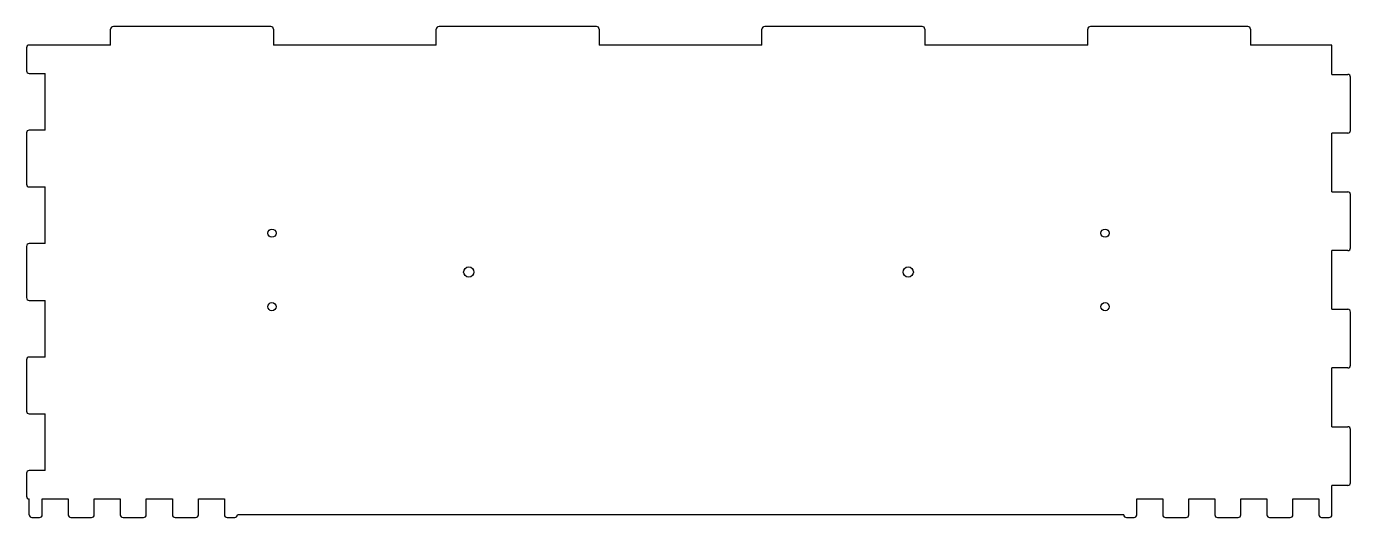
# Model space of a CAD drawing. Header units: millimetres. Extents: x 0 to 969, y 0 to 360.
import ezdxf

# ---------------------------------------------------------------- set-up
doc = ezdxf.new("R2010")
doc.units = ezdxf.units.MM
doc.layers.add('CutProfile', color=7, linetype='CONTINUOUS')

msp = doc.modelspace()

# ---------------------------------------------------------------- linework, layer by layer
at = {"layer": 'CutProfile'}
for p, q in [((178.8, 359.6), (63.6, 359.6)), ((417.2, 359.6), (302, 359.6)), ((655.6, 359.6), (540.4, 359.6)), ((894, 359.6), (778.8, 359.6)), ((61.6, 346), (61.6, 357.6)), ((180.8, 357.6), (180.8, 346)), ((300, 346), (300, 357.6)), ((419.2, 357.6), (419.2, 346)), ((538.4, 346), (538.4, 357.6)), ((657.6, 357.6), (657.6, 346)), ((776.8, 346), (776.8, 357.6)), ((896, 357.6), (896, 346)), ((0, 344), (0, 327.225)), ((61.6, 346), (2, 346)), ((300, 346), (180.8, 346)), ((538.4, 346), (419.2, 346)), ((776.8, 346), (657.6, 346)), ((955.6, 346), (896, 346)), ((955.6, 324.5), (955.6, 346)), ((2, 325.225), (13.6, 325.225)), ((13.6, 283.675), (13.6, 325.225)), ((955.6, 324.5), (967.2, 324.5)), ((969.2, 283.5), (969.2, 322.5)), ((0, 281.675), (0, 244.125)), ((13.6, 283.675), (2, 283.675)), ((967.2, 281.5), (955.6, 281.5)), ((955.6, 238.5), (955.6, 281.5)), ((2, 242.125), (13.6, 242.125)), ((13.6, 200.575), (13.6, 242.125)), ((955.6, 238.5), (967.2, 238.5)), ((969.2, 197.5), (969.2, 236.5)), ((0, 198.575), (0, 161.025)), ((13.6, 200.575), (2, 200.575)), ((967.2, 195.5), (955.6, 195.5)), ((955.6, 152.5), (955.6, 195.5)), ((2, 159.025), (13.6, 159.025)), ((13.6, 117.475), (13.6, 159.025)), ((955.6, 152.5), (967.2, 152.5)), ((969.2, 111.5), (969.2, 150.5)), ((13.6, 117.475), (2, 117.475)), ((0, 115.475), (0, 77.925)), ((967.2, 109.5), (955.6, 109.5)), ((955.6, 66.5), (955.6, 109.5)), ((2, 75.925), (13.6, 75.925)), ((13.6, 34.375), (13.6, 75.925)), ((955.6, 66.5), (967.2, 66.5)), ((969.2, 25.5), (969.2, 64.5)), ((0, 32.375), (0, 15.6)), ((13.6, 34.375), (2, 34.375)), ((967.2, 23.5), (955.6, 23.5)), ((955.6, 2), (955.6, 23.5)), ((2, 2), (2, 13.6)), ((11.525, 13.6), (30.575, 13.6)), ((11.525, 2), (11.525, 13.6)), ((30.575, 13.6), (30.575, 2)), ((49.625, 13.6), (68.675, 13.6)), ((49.625, 2), (49.625, 13.6)), ((68.675, 13.6), (68.675, 2)), ((87.725, 13.6), (106.775, 13.6)), ((87.725, 2), (87.725, 13.6)), ((106.775, 13.6), (106.775, 2)), ((125.825, 13.6), (144.875, 13.6)), ((125.825, 2), (125.825, 13.6)), ((144.875, 13.6), (144.875, 2)), ((812.725, 13.6), (831.775, 13.6)), ((812.725, 2), (812.725, 13.6)), ((831.775, 13.6), (831.775, 2)), ((850.825, 13.6), (869.875, 13.6)), ((850.825, 2), (850.825, 13.6)), ((869.875, 13.6), (869.875, 2)), ((888.925, 13.6), (907.975, 13.6)), ((888.925, 2), (888.925, 13.6)), ((907.975, 13.6), (907.975, 2)), ((927.025, 13.6), (946.075, 13.6)), ((927.025, 2), (927.025, 13.6)), ((946.075, 13.6), (946.075, 2)), ((4, 0), (9.525, 0)), ((32.575, 0), (47.625, 0)), ((70.675, 0), (85.725, 0)), ((108.775, 0), (123.825, 0)), ((146.875, 0), (152.4, 0)), ((803.2, 2), (154.4, 2)), ((805.2, 0), (810.725, 0)), ((833.775, 0), (848.825, 0)), ((871.875, 0), (886.925, 0)), ((909.975, 0), (925.025, 0)), ((948.075, 0), (953.6, 0))]:
    msp.add_line(p, q, dxfattribs=at)
for centre, radius in [((179.667, 208.2), 3), ((789.533, 208.2), 3), ((323.733, 179.8), 3.75), ((645.467, 179.8), 3.75), ((179.667, 154.4), 3), ((789.533, 154.4), 3)]:
    msp.add_circle(centre, radius, dxfattribs=at)
for centre, start, end in [((63.6, 357.6), 90, 180), ((178.8, 357.6), 0, 90), ((302, 357.6), 90, 180), ((417.2, 357.6), 0, 90), ((540.4, 357.6), 90, 180), ((655.6, 357.6), 0, 90), ((778.8, 357.6), 90, 180), ((894, 357.6), 0, 90), ((2, 344), 90, 180), ((2, 327.225), 180, -90), ((967.2, 322.5), 0, 90), ((2, 281.675), 90, 180), ((967.2, 283.5), -90, 0), ((2, 244.125), 180, -90), ((967.2, 236.5), 0, 90), ((2, 198.575), 90, 180), ((967.2, 197.5), -90, 0), ((2, 161.025), 180, -90), ((967.2, 150.5), 0, 90), ((2, 115.475), 90, 180), ((967.2, 111.5), -90, 0), ((2, 77.925), 180, -90), ((967.2, 64.5), 0, 90), ((2, 32.375), 90, 180), ((967.2, 25.5), -90, 0), ((2, 15.6), 180, -90), ((4, 2), -180, -90), ((9.525, 2), -90, 0), ((32.575, 2), -180, -90), ((47.625, 2), -90, 0), ((70.675, 2), -180, -90), ((85.725, 2), -90, 0), ((108.775, 2), -180, -90), ((123.825, 2), -90, 0), ((146.875, 2), -180, -90), ((152.4, 2), -90, 0), ((805.2, 2), -180, -90), ((810.725, 2), -90, 0), ((833.775, 2), -180, -90), ((848.825, 2), -90, 0), ((871.875, 2), -180, -90), ((886.925, 2), -90, 0), ((909.975, 2), -180, -90), ((925.025, 2), -90, 0), ((948.075, 2), -180, -90), ((953.6, 2), -90, 0)]:
    msp.add_arc(centre, 2, start, end, dxfattribs=at)

doc.saveas('drawing.dxf')
